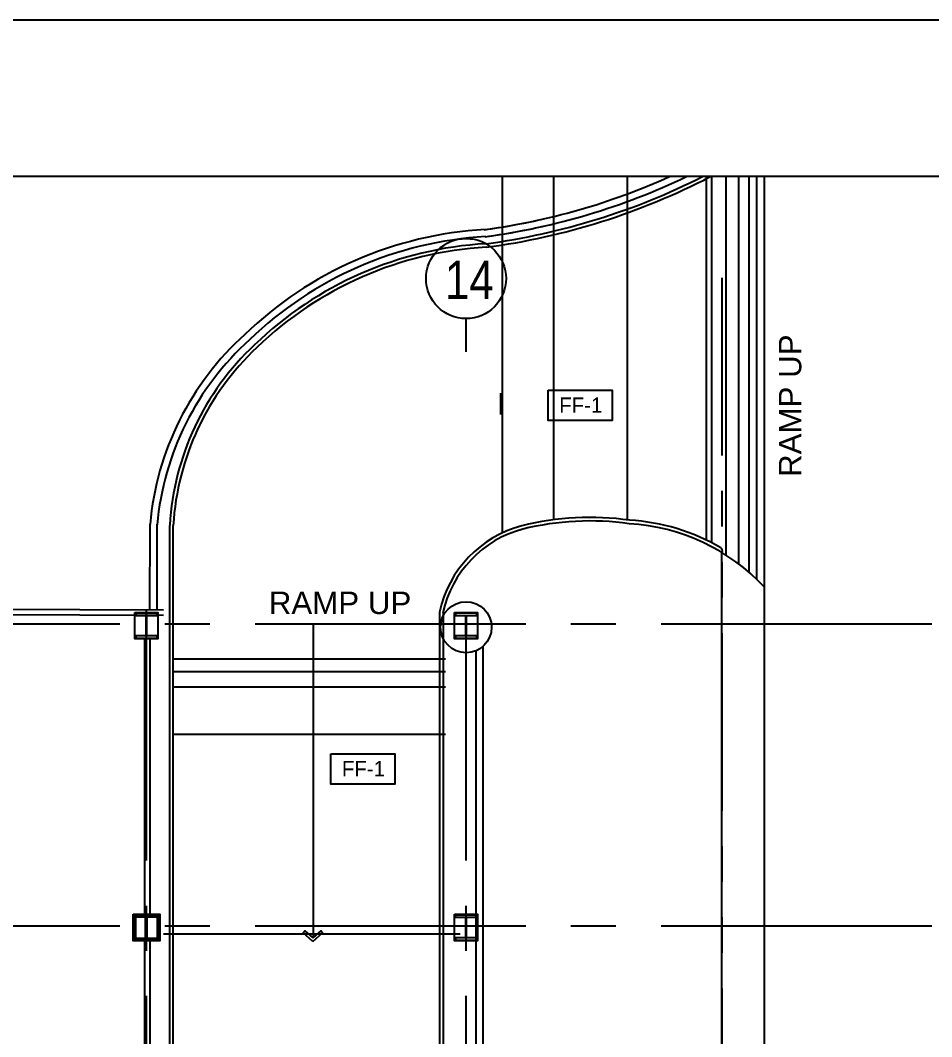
# Model space of a CAD drawing. Header units: millimetres. Extents: x 2148 to 2681, y 758 to 986.
# Drawn here: x 2342.67 to 2355.5, y 971.93 to 986.24 of the extents above; entities that cross this region are included whole.
import ezdxf

# ---------------------------------------------------------------- set-up
doc = ezdxf.new("R2010")
doc.units = ezdxf.units.MM
doc.linetypes.add('CENTER2', pattern=[28.575, 19.05, -3.175, 3.175, -3.175])
doc.linetypes.add('PHANTOM2', pattern=[1.25, 0.625, -0.125, 0.125, -0.125, 0.125, -0.125])
for name, color, linetype in [('3TX-TITLE', 3, 'Continuous'), ('cladding', 2, 'Continuous'), ('COL-EX', 2, 'Continuous'), ('COL-IN', 2, 'Continuous'), ('D', 1, 'Continuous'), ('DIM', 20, 'Continuous'), ('ELAYOUT', 4, 'Continuous'), ('FIXTURE', 1, 'Continuous'), ('HATCH', 8, 'Continuous'), ('S_GRID LINES', 252, 'Continuous'), ('TEXT', 6, 'Continuous'), ('wall', 4, 'Continuous')]:
    doc.layers.add(name, color=color, linetype=linetype)
doc.styles.add('ARIALNW', font='ARIALN.TTF')
doc.styles.add('MMTX$0$ESMX$0$X-OPTA1D', font='x-opta1d')
doc.styles.add('SWISS', font='swissl.ttf')

# ---------------------------------------------------------------- blocks, each defined once
blk = doc.blocks.new('A$C1DB67A09')
at = {"layer": 'Defpoints', "ltscale": 0.5, "elevation": 0}
blk.add_lwpolyline([(7.292, -83.48), (108.892, -83.48), (108.892, -7.28), (7.292, -7.28)], close=True, dxfattribs=at)
at = {"layer": 'wall', "color": 16, "linetype": 'ByBlock', "ltscale": 1.5, "elevation": 0}
blk.add_lwpolyline([(9.492, -81.28), (106.692, -81.28), (106.692, -9.48), (9.492, -9.48)], close=True, dxfattribs=at)

msp = doc.modelspace()

# ---------------------------------------------------------------- linework, layer by layer
at = {"ltscale": 0.05}
for p, q in [((2349.4338612, 980.9918634, 0), (2349.4338612, 980.6918634, 0)), ((2344.4989709, 977.9450146, 0), (2344.4997639, 979.1477283, 0)), ((2344.5989709, 977.9449487, 0), (2344.5997638, 979.1476623, 0))]:
    msp.add_line(p, q, dxfattribs=at)
at = {"color": 2}
for p, q in [((2344.7765448, 977.9450146, 0), (2344.7765448, 979.1299367, 0)), ((2344.8265448, 977.9450146, 0), (2344.8265448, 979.1299367, 0)), ((2344.7765448, 965.0039415, 0), (2344.7765448, 977.9451327, 0)), ((2344.8265448, 965.0039415, 0), (2344.8265448, 977.9450146, 0)), ((2348.5743303, 977.9142128, 0), (2348.5743303, 965.005325, 0)), ((2348.6243303, 977.9142128, 0), (2348.6243303, 965.005325, 0))]:
    msp.add_line(p, q, dxfattribs=at)
at = {"ltscale": 0.5}
msp.add_lwpolyline([(2350.1051365, 981.0345752), (2351.0072954, 981.0345752), (2351.0072954, 980.6075433), (2350.1051365, 980.6075433)], close=True, dxfattribs=at)
at = {"ltscale": 0.5, "elevation": 0}
msp.add_lwpolyline([(2347.0451814, 975.9174773), (2347.9473403, 975.9174773), (2347.9473403, 975.4904455), (2347.0451814, 975.4904455)], close=True, dxfattribs=at)
msp.add_circle((2348.9489709, 982.6047522, 0), 0.5634965)
at = {"ltscale": 0.05}
for centre, radius, start, end in [((2347.9498338, 992.6083172, 0.0000008), 9.399807, 277.66018131, 294.26297442), ((2347.9498338, 992.6083172, 0.0000008), 9.499807, 277.66018131, 295.56818642), ((2347.9498338, 992.6083172, 0.0000008), 9.399807, 277.66018131, 282.61879329), ((2349.5165176, 977.9925191, 0.0000008), 5.3099473, 93.24242763, 133.96175291), ((2347.9498338, 992.6083172, 0.0000008), 9.499807, 277.66018131, 282.61879329), ((2349.5165176, 977.9925184, 0.0000008), 5.209948, 93.24266931, 133.96388322), ((2348.5656006, 978.7846012, 0.0000008), 4.0820203, 131.98009005, 174.89635421), ((2348.5656006, 978.7846012, 0.0000008), 3.9820203, 131.98009005, 174.89635421)]:
    msp.add_arc(centre, radius, start, end, dxfattribs=at)
at = {"color": 2}
for centre, radius, start, end in [((2347.9498338, 992.6083172, 0.0000008), 9.599807, 277.66018131, 296.7885978), ((2347.9498338, 992.6083172, 0.0000008), 9.649807, 277.66018131, 297.37075396), ((2349.5165176, 977.9925177, 0.0000008), 5.1099488, 93.24292037, 133.96609662), ((2349.5165177, 977.9925173, 0.0000008), 5.0599496, 93.24304963, 133.96723606), ((2348.5525103, 978.9075716, 0.0000008), 3.7825464, 133.0786538, 176.56234441), ((2348.5525242, 978.907547, 0.0000008), 3.7326103, 133.09325923, 176.58428194), ((2350.1505585, 977.5680672), 1.6130824, 104.9520185, 167.72891655), ((2350.6931257, 975.2155687, 0.0000008), 4.0267691, 82.0472222, 103.77420707), ((2350.6931257, 975.2155687, 0.0000008), 3.9767728, 82.0472222, 103.77420707), ((2351.0855606, 976.3403475, 0.0000008), 2.8180564, 42.90867656, 86.74605073), ((2351.0832102, 976.3309851, 0.0000008), 2.8774779, 59.71257894, 86.67192625), ((2350.1505585, 977.5680672), 1.56311, 104.9520185, 167.72891655), ((2352.5081922, 978.7743602), 0.0489687, 327.77383473, 57.59890158)]:
    msp.add_arc(centre, radius, start, end, dxfattribs=at)
at = {"layer": '3TX-TITLE', "linetype": 'PHANTOM2', "ltscale": 4}
msp.add_line((2352.5496173, 982.6150017, 0), (2352.5496173, 922.9776771, 0), dxfattribs=at)
at = {"layer": 'cladding', "elevation": 0}
for points in [[(2344.2864709, 977.906811), (2344.6114709, 977.906811), (2344.6114709, 977.531811), (2344.2864709, 977.531811)], [(2348.7864709, 977.906811), (2349.1114709, 977.906811), (2349.1114709, 977.531811), (2348.7864709, 977.531811)], [(2344.2614709, 973.656811), (2344.6364709, 973.656811), (2344.6364709, 973.281811), (2344.2614709, 973.281811)], [(2348.7864709, 973.656811), (2349.1114709, 973.656811), (2349.1114709, 973.281811), (2348.7864709, 973.281811)], [(2348.7864709, 973.656811), (2349.1114709, 973.656811), (2349.1114709, 973.281811), (2348.7864709, 973.281811)]]:
    msp.add_lwpolyline(points, close=True, dxfattribs=at)
at = {"layer": 'COL-EX', "elevation": 0}
for points in [[(2344.4564709, 977.864311), (2344.5989709, 977.864311), (2344.5989709, 977.894311), (2344.2989709, 977.894311), (2344.2989709, 977.864311), (2344.4414709, 977.864311), (2344.4414709, 977.574311), (2344.2989709, 977.574311), (2344.2989709, 977.544311), (2344.5989709, 977.544311), (2344.5989709, 977.574311), (2344.4564709, 977.574311)], [(2348.9564709, 977.864311), (2349.0989709, 977.864311), (2349.0989709, 977.894311), (2348.7989709, 977.894311), (2348.7989709, 977.864311), (2348.9414709, 977.864311), (2348.9414709, 977.574311), (2348.7989709, 977.574311), (2348.7989709, 977.544311), (2349.0989709, 977.544311), (2349.0989709, 977.574311), (2348.9564709, 977.574311)], [(2348.9564709, 973.614311), (2349.0989709, 973.614311), (2349.0989709, 973.644311), (2348.7989709, 973.644311), (2348.7989709, 973.614311), (2348.9414709, 973.614311), (2348.9414709, 973.324311), (2348.7989709, 973.324311), (2348.7989709, 973.294311), (2349.0989709, 973.294311), (2349.0989709, 973.324311), (2348.9564709, 973.324311)]]:
    msp.add_lwpolyline(points, close=True, dxfattribs=at)
at = {"layer": 'COL-IN'}
for p, q in [((2344.2739709, 973.644311), (2344.6239709, 973.644311)), ((2344.2739709, 973.294311), (2344.2739709, 973.644311)), ((2344.2739709, 973.619311), (2344.6239709, 973.619311)), ((2344.2989709, 973.319311), (2344.2989709, 973.619311)), ((2344.4364709, 973.319311), (2344.4364709, 973.619311)), ((2344.4614709, 973.319311), (2344.4614709, 973.619311)), ((2344.5989709, 973.619311), (2344.5989709, 973.319311)), ((2344.6239709, 973.644311), (2344.6239709, 973.294311)), ((2344.2739709, 973.319311), (2344.6239709, 973.319311)), ((2344.6239709, 973.294311), (2344.2739709, 973.294311))]:
    msp.add_line(p, q, dxfattribs=at)
at = {"layer": 'D', "ltscale": 0.5}
for p, q in [((2352.5496173, 960.9754912, 0), (2352.5496173, 978.748247, 0)), ((2353.1496173, 961.5147097, 0), (2353.1496173, 978.2589699, 0)), ((2330.708657, 977.9769505, 0), (2344.688657, 977.9439391, 0)), ((2330.708657, 977.9019505, 0), (2344.688657, 977.8689391, 0))]:
    msp.add_line(p, q, dxfattribs=at)
msp.add_circle((2348.9487337, 977.6970645), 0.3596675, dxfattribs=at)
msp.add_circle((2348.9487337, 977.6970645), 0.3596675, dxfattribs=at)
at = {"layer": 'Defpoints', "ltscale": 0.5, "elevation": 0}
msp.add_lwpolyline([(2275.0500187, 910.0388045), (2376.6500187, 910.0388045), (2376.6500187, 986.2388045), (2275.0500187, 986.2388045)], close=True, dxfattribs=at)
at = {"layer": 'ELAYOUT', "ltscale": 10}
for p, q in [((2344.4201635, 977.531811, 0), (2344.4201635, 973.656811, 0)), ((2344.4951635, 977.531811, 0), (2344.4951635, 973.656811, 0)), ((2344.4201635, 973.281811, 0), (2344.4201635, 969.406811, 0)), ((2344.4951635, 973.281811, 0), (2344.4951635, 969.406811, 0))]:
    msp.add_line(p, q, dxfattribs=at)
at = {"layer": 'FIXTURE', "linetype": 'ByBlock', "ltscale": 0.5, "elevation": 0}
for points in [[(2349.1886629, 964.9898324), (2349.1886629, 964.9898324), (2349.1886629, 977.4291192)], [(2349.0886629, 965.156811), (2349.0886629, 977.365733)]]:
    msp.add_lwpolyline(points, dxfattribs=at)
at = {"layer": 'HATCH', "linetype": 'ByBlock', "ltscale": 0.5}
for p, q in [((2349.4606297, 979.0261594, 0), (2349.4606297, 984.0388045, 0)), ((2350.1838612, 979.2100047, 0), (2350.1838612, 984.0388045, 0)), ((2351.2215425, 979.2075162, 0), (2351.2215425, 984.0388045, 0)), ((2352.3321708, 978.9232768, 0), (2352.3321708, 984.0388045, 0)), ((2352.408547, 978.8850723, 0), (2352.408547, 984.0388045, 0)), ((2352.6115109, 978.7095073, 0), (2352.6115109, 984.0388045, 0)), ((2352.7894597, 978.5849343), (2352.7894597, 984.0388045, 0)), ((2352.9315833, 978.4695827, 0), (2352.9315833, 984.0388045, 0)), ((2353.0398132, 978.3707019), (2353.0398132, 984.0388045, 0)), ((2353.1496173, 976.652241, 0), (2353.1496173, 984.0388045, 0)), ((2346.794264, 977.7411715, 0), (2346.794264, 973.3273049, 0)), ((2348.6586629, 977.2482869, 0), (2344.8265448, 977.2482869, 0)), ((2348.6586629, 977.0687376, 0), (2344.8265448, 977.0687376, 0)), ((2348.6586629, 976.8514024, 0), (2344.8265448, 976.8514024, 0)), ((2348.6586629, 976.1869904, 0), (2344.8265448, 976.1869904, 0)), ((2348.8673248, 973.377828, 0), (2344.688598, 973.377828, 0))]:
    msp.add_line(p, q, dxfattribs=at)
at = {"layer": 'HATCH', "linetype": 'CENTER2', "ltscale": 0.2}
msp.add_line((2348.9489709, 981.5713466, 0), (2348.9489709, 982.0412557, 0), dxfattribs=at)
at = {"layer": 'HATCH', "color": 7, "linetype": 'ByBlock', "ltscale": 0.5, "elevation": 0}
for points in [[(2346.7917945, 973.2750902), (2346.6555875, 973.393986), (2346.6802566, 973.4264109), (2346.7917945, 973.3250609)], [(2346.7917945, 973.2750902), (2346.9280015, 973.393986), (2346.9033325, 973.4264109), (2346.7917945, 973.3250609)]]:
    msp.add_lwpolyline(points, dxfattribs=at)
at = {"layer": 'S_GRID LINES', "linetype": 'CENTER2', "ltscale": 0.2}
for p, q in [((2344.4489709, 922.9776771, 0), (2344.4489709, 977.9445051, 0)), ((2355.5030932, 977.7411715, 0), (2290.9518229, 977.7411715, 0)), ((2348.9489709, 922.9776771, 0), (2348.9489709, 977.7411715, 0)), ((2348.9489709, 922.9776771, 0), (2348.9489709, 977.7411715, 0)), ((2352.5496173, 922.9776771, 0), (2352.5496173, 977.7411715, 0)), ((2355.5030932, 973.4910905, 0), (2290.9518229, 973.4910905, 0))]:
    msp.add_line(p, q, dxfattribs=at)

# ---------------------------------------------------------------- block references
at = {"layer": 'DIM', "color": 8}
msp.add_blockref('A$C1DB67A09', (2267.758248, 993.5189005), dxfattribs=at)

# ---------------------------------------------------------------- texts
at = {"color": 2, "char_height": 0.21537251, "width": 3.970154439, "attachment_point": 5, "style": 'MMTX$0$ESMX$0$X-OPTA1D'}
for insert in [(2350.5634187, 980.822801), (2347.5034636, 975.7057031, 0)]:
    msp.add_mtext('FF-1', dxfattribs=dict(at, insert=insert))
at = {"layer": 'TEXT', "style": 'SWISS'}
msp.add_text('RAMP UP', height=0.31518889, rotation=90, dxfattribs=at).set_placement((2353.6679349, 979.8120653))
msp.add_text('RAMP UP', height=0.31518889, dxfattribs=at).set_placement((2346.171673, 977.8827007))
at = {"layer": 'TEXT', "insert": (2348.6503785, 982.8560511, 0), "char_height": 0.54, "width": 3.396423809, "attachment_point": 1, "style": 'ARIALNW'}
msp.add_mtext('14', dxfattribs=at)

doc.saveas('drawing.dxf')
